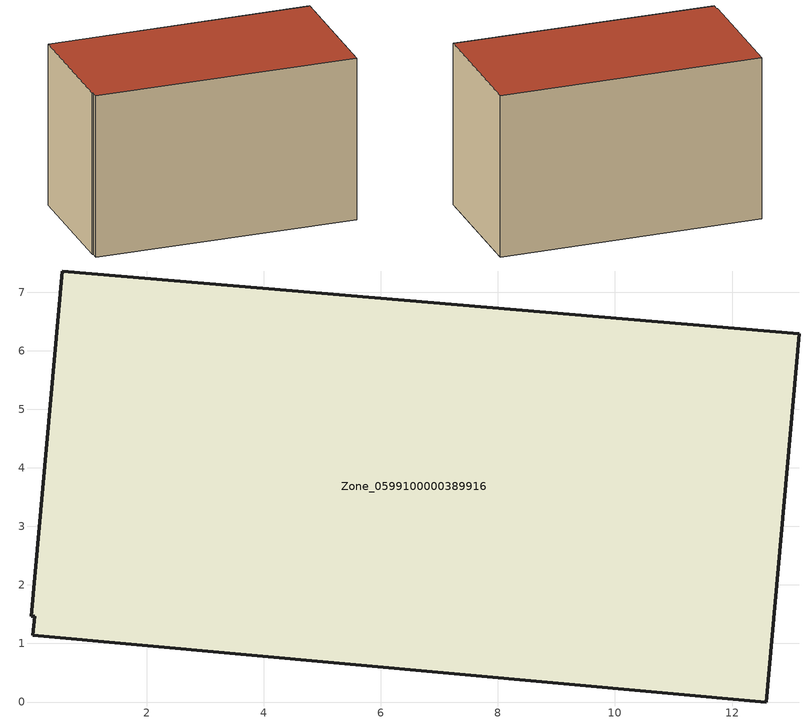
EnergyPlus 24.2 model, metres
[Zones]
Zone_0599100000389916
 floor ground (C_G): 0.09,1.47 0.03,1.47 0.56,7.36 13.15,6.29 12.58,0 0.06,1.14 z0
 wall outside (C_F): 12.58,0 13.15,6.29 0.56,7.36 0.03,1.47 0.09,1.47 0.06,1.14 12.58,0 z0:7.98
 roof outside (C_R): 0.09,1.47 0.06,1.14 12.58,0 13.15,6.29 0.56,7.36 0.03,1.47 z7.98
[BUILDING]
Pand.0599100000389916: North Axis=0; Terrain=City; Loads Convergence Tolerance Value=0.04; Temperature Convergence Tolerance Value=0.4; Solar Distribution=FullExterior; Maximum Number of Warmup Days=25; Minimum Number of Warmup Days=1
[Site:Location]
Rotterdam.The.Hague.AP_ZH_NLD Design_Conditions: Latitude=51.96; Longitude=4.45; Time Zone=1; Elevation=-4.5
[SITE:GROUNDTEMPERATURE:BUILDINGSURFACE]
18, 18, 18, 18, 18, 18, 18, 18, 18, 18, 18, 18
[MATERIAL] Thermal Absorptance=0.9; Solar Absorptance=0.7; Visible Absorptance=0.7
Name | Roughness | Thickness | Conductivity | Density | Specific Heat
G.TC.1992-2005 | MediumSmooth | 0.15 | 0.06 | 540 | 1210
F.TC.1992-2005 | Rough | 0.3 | 0.12 | 1920 | 840
R.TC.1992-2005 | MediumRough | 0.2 | 0.08 | 1500 | 1000
[CONSTRUCTION]
C_G: G.TC.1992-2005
C_F: F.TC.1992-2005
C_R: R.TC.1992-2005
[ZONE]
Zone_0599100000389916: Type=1; Multiplier=1; Ceiling Height=Autocalculate; Volume=Autocalculate; Floor Area=autocalculate; Part of Total Floor Area=Yes
[ZONEINFILTRATION:DESIGNFLOWRATE]
Infil_Zone_0599100000389916: Zone or ZoneList or Space or SpaceList=Zone_0599100000389916; Schedule=AlwaysOn; Design Flow Rate Calculation Method=Flow/Area; Flow Rate per Floor Area=0.0015; Constant Term Coefficient=1; Temperature Term Coefficient=0; Velocity Term Coefficient=0; Velocity Squared Term Coefficient=0
[HVACTEMPLATE:ZONE:IDEALLOADSAIRSYSTEM]
Zone_0599100000389916: Maximum Heating Supply Air Temperature=50; Minimum Cooling Supply Air Temperature=13; Maximum Heating Supply Air Humidity Ratio=0.0156; Minimum Cooling Supply Air Humidity Ratio=0.0077; Heating Limit=NoLimit; Cooling Limit=NoLimit; Dehumidification Control Type=ConstantSensibleHeatRatio; Cooling Sensible Heat Ratio=0.7; Dehumidification Setpoint=60; Humidification Control Type=None; Humidification Setpoint=30; Outdoor Air Method=None; Outdoor Air Flow Rate per Person=0.00944; Outdoor Air Flow Rate per Zone Floor Area=0; Outdoor Air Flow Rate per Zone=0; Demand Controlled Ventilation Type=None; Outdoor Air Economizer Type=NoEconomizer; Heat Recovery Type=None; Sensible Heat Recovery Effectiveness=0.7; Latent Heat Recovery Effectiveness=0.65
[ZONECONTROL:THERMOSTAT]
ThermostatControl_Zone_0599100000389916: Zone or ZoneList=Zone_0599100000389916; Control Type Schedule=DualSetpointControlType; Control 1=Thermostat_Zone_0599100000389916; Temperature Difference Between Cutout And Setpoint=0
[THERMOSTATSETPOINT:DUALSETPOINT]
Thermostat_Zone_0599100000389916: Heating Setpoint Temperature Schedule=HeatingSetpoint_Zone_0599100000389916; Cooling Setpoint Temperature Schedule=CoolingSetpoint_Zone_0599100000389916
[SCHEDULE:COMPACT]
HeatingSetpoint_Zone_0599100000389916: Through: 12/31, For: AllDays, Until: 24:00, 21
CoolingSetpoint_Zone_0599100000389916: Through: 12/31, For: AllDays, Until: 24:00, 24
DualSetpointControlType: Through: 12/31, For: AllDays, Until: 24:00, 4
AlwaysOn: Through: 12/31, For: AllDays, Until: 24:00, 1
